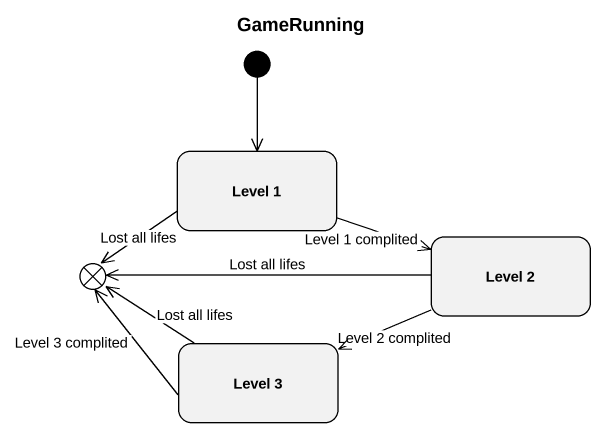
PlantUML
@startuml
title GameRunning
hide empty description
state "Level 1" as Level_1
state "Level 2" as Level_2
state exit1 <<choice>>
state "Level 3" as Level_3
[*] --> Level_1
Level_1 -right-> Level_2 : Level 1 complited
Level_1 -left-> exit1 : Lost all lifes
Level_2 -left-> exit1 : Lost all lifes
Level_2 -left-> Level_3 : Level 2 complited
Level_3 -up-> exit1 : Level 3 complited
Level_3 -up-> exit1 : Lost all lifes
@enduml
